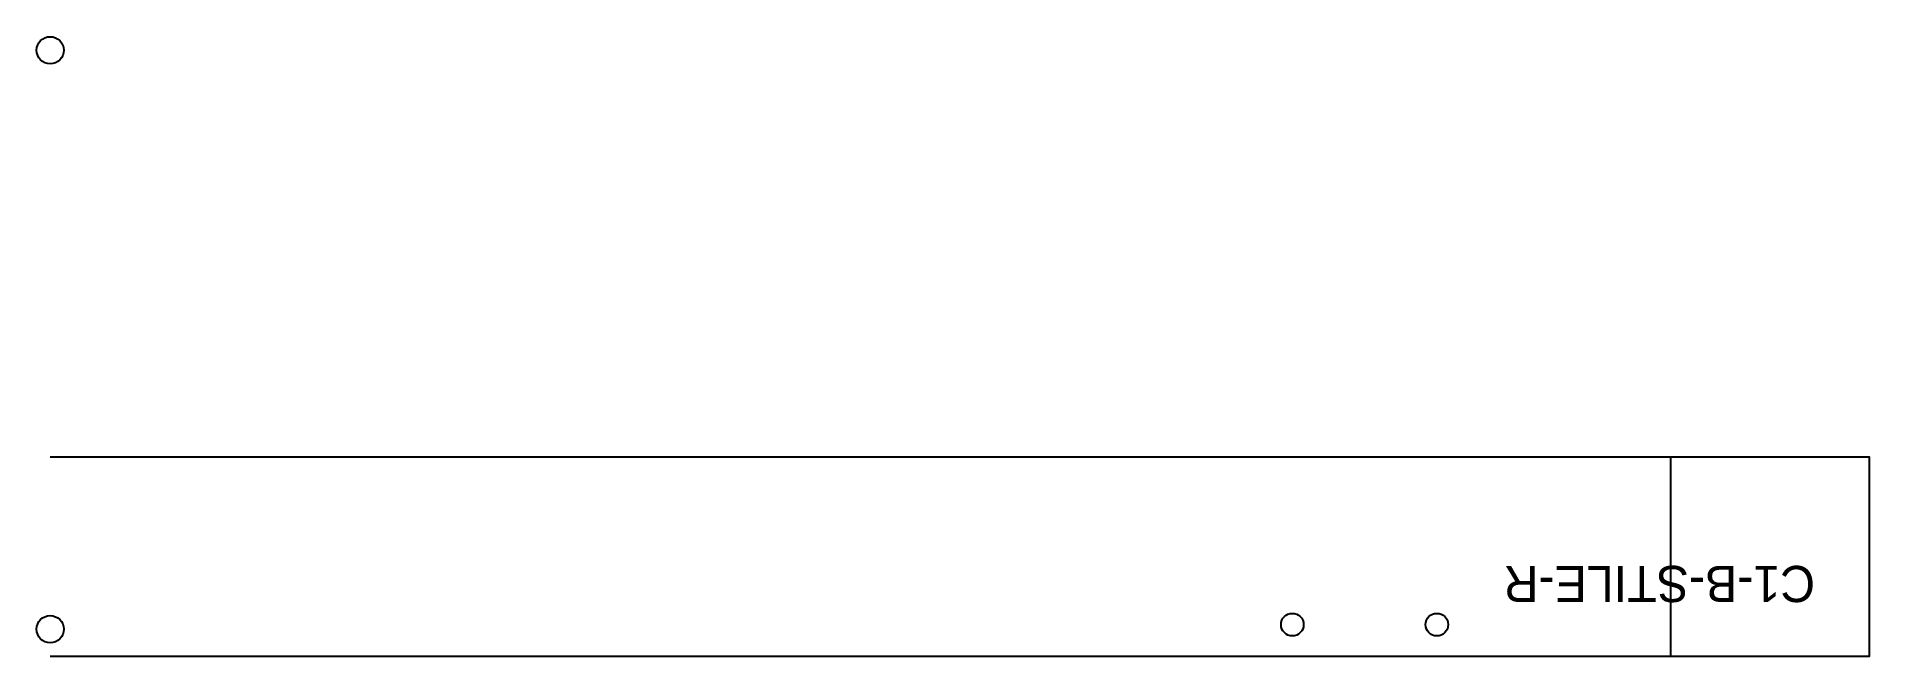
# Model space of a CAD drawing. Header units: millimetres. Extents: x -3 to 403, y 0 to 137.
import ezdxf

# ---------------------------------------------------------------- set-up
doc = ezdxf.new("R2010")
doc.units = ezdxf.units.MM
for name, color, linetype in [('DRILL_5_D12', 5, 'CONTINUOUS'), ('LABEL', 8, 'CONTINUOUS'), ('OUTLINE_OPEN', 7, 'CONTINUOUS'), ('POCKET_D9.5', 3, 'CONTINUOUS'), ('TILE_REG', 6, 'CONTINUOUS')]:
    doc.layers.add(name, color=color, linetype=linetype)

msp = doc.modelspace()

# ---------------------------------------------------------------- linework, layer by layer
at = {"layer": 'DRILL_5_D12'}
for centre in [(274.9, 7), (306.9, 7)]:
    msp.add_circle(centre, 2.5, dxfattribs=at)
at = {"layer": 'OUTLINE_OPEN'}
msp.add_lwpolyline([(0, 0), (402.6, 0), (402.6, 44), (0, 44)], dxfattribs=at)
at = {"layer": 'POCKET_D9.5'}
msp.add_lwpolyline([(402.6, 0), (402.6, 44), (358.6, 44), (358.6, 0)], close=True, dxfattribs=at)
at = {"layer": 'TILE_REG'}
for centre in [(0, 134), (0, 6)]:
    msp.add_circle(centre, 3, dxfattribs=at)

# ---------------------------------------------------------------- texts
at = {"layer": 'LABEL'}
msp.add_text('C1-B-STILE-R', height=8, rotation=180, dxfattribs=at).set_placement((390.6, 20))

doc.saveas('drawing.dxf')
